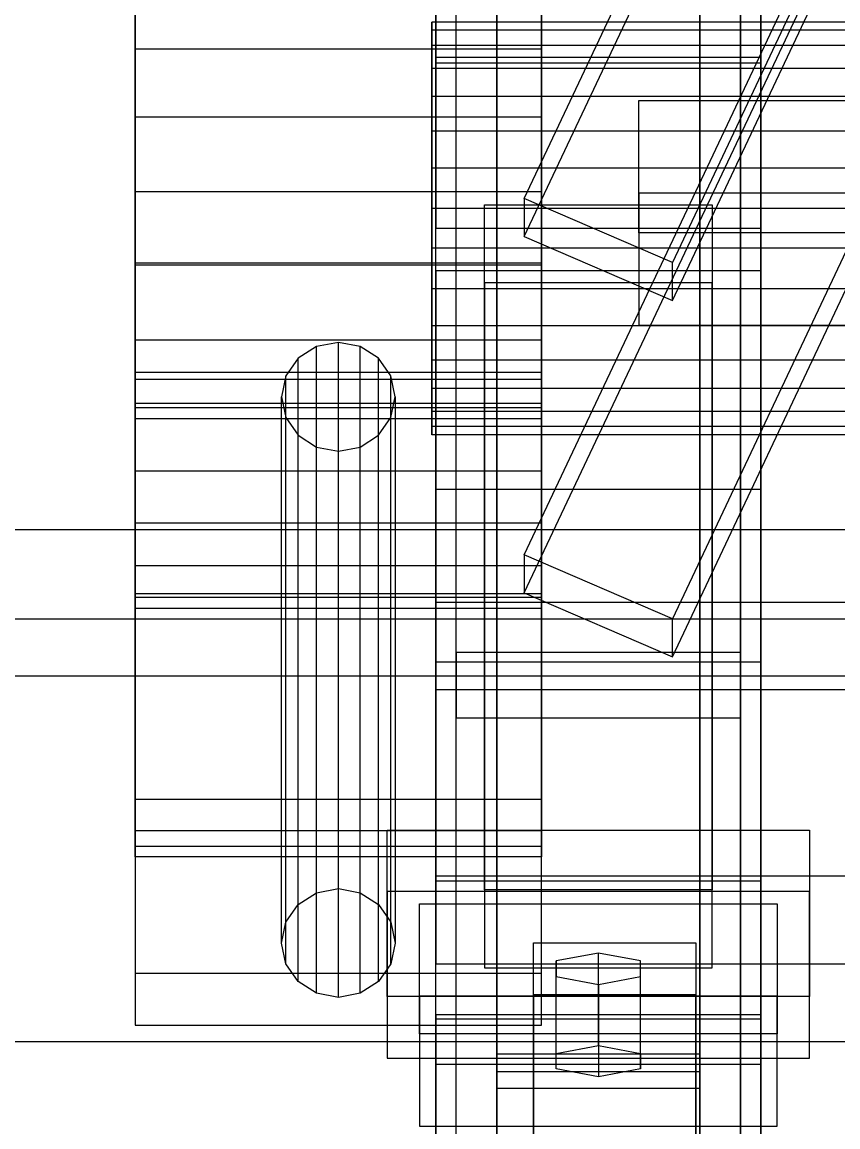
# Model space of a CAD drawing. Header units: millimetres. Extents: x -191664 to 191490, y -197311 to 10263.
# Drawn here: x -500.9 to -400.5, y -28915.5 to -28779.6 of the extents above; entities that cross this region are included whole.
import ezdxf

# ---------------------------------------------------------------- set-up
doc = ezdxf.new("R2010")
doc.units = ezdxf.units.MM
for name, color, linetype, lineweight in [('COTAS_USUARIO', 1, 'Continuous', 0), ('frontal_C01', 7, 'Continuous', 0), ('frontal_C02', 7, 'Continuous', 0), ('frontal_C03', 7, 'Continuous', 0), ('frontal_secador', 7, 'Continuous', 0), ('frontal_tolva', 7, 'Continuous', 0)]:
    doc.layers.add(name, color=color, linetype=linetype, lineweight=lineweight)
doc.dimstyles.new('PLANTA_100', dxfattribs={"dimtxt": 250, "dimasz": 150, "dimexe": 150, "dimexo": 80, "dimgap": 100, "dimtad": 1, "dimtih": 1, "dimtoh": 1, "dimdec": 1, "dimdsep": 46, "dimcen": 0.09, "dimclrd": 1, "dimclre": 1, "dimclrt": 1, "dimadec": 0, "dimazin": 0, "dimtfac": 1, "dimtdec": 4, "dimtofl": 0, "dimtmove": 0, "dimatfit": 3, "dimfxl": 1, "dimtolj": 1, "dimtzin": 0, "dimarcsym": 0})

# ---------------------------------------------------------------- blocks, each defined once
blk = doc.blocks.new('*D109')
at = {"layer": 'COTAS_USUARIO', "color": 1, "lineweight": -2, "transparency": 16777216}
for p, q in [((-80, -28700), (-1350, -28700)), ((-1200, -31850), (-1200, -28850)), ((-80, -32000), (-1350, -32000))]:
    blk.add_line(p, q, dxfattribs=at)
at = {"layer": 'COTAS_USUARIO', "color": 1, "transparency": 16777216}
for points in [[(-1225, -28850), (-1175, -28850), (-1200, -28700)], [(-1225, -31850), (-1175, -31850), (-1200, -32000)]]:
    blk.add_solid(points, dxfattribs=at)
at = {"layer": 'Defpoints', "color": 0, "transparency": 16777216}
for p in [(-1200, -28700), (0, -28700), (0, -32000)]:
    blk.add_point(p, dxfattribs=at)
blk = doc.blocks.new('*D111')
at = {"layer": 'COTAS_USUARIO', "color": 1, "lineweight": -2, "transparency": 16777216}
for p, q in [((-80, -27700), (-1350, -27700)), ((-1200, -31850), (-1200, -27850)), ((-80, -32000), (-1350, -32000))]:
    blk.add_line(p, q, dxfattribs=at)
at = {"layer": 'COTAS_USUARIO', "color": 1, "transparency": 16777216}
for points in [[(-1225, -27850), (-1175, -27850), (-1200, -27700)], [(-1225, -31850), (-1175, -31850), (-1200, -32000)]]:
    blk.add_solid(points, dxfattribs=at)
at = {"layer": 'Defpoints', "color": 0, "transparency": 16777216}
for p in [(-1200, -27700), (0, -27700), (0, -32000)]:
    blk.add_point(p, dxfattribs=at)

msp = doc.modelspace()

# ---------------------------------------------------------------- linework, layer by layer
at = {"layer": 'frontal_C01', "color": 139, "true_color": 0x354b57}
for p, q in [((-447.5, -28926.7), (-447.5, -28651.96)), ((-412.5, -28651.96), (-412.5, -28926.7)), ((-447.5, -28936.3), (-447.5, -28661.57)), ((-412.5, -28936.3), (-412.5, -28661.57)), ((-450, -28784.57), (-450, -28675.71)), ((-410, -28784.57), (-410, -28675.71)), ((-450, -28736.52), (-450, -28783.89)), ((-450, -28907.81), (-450, -28736.52)), ((-410, -28783.89), (-410, -28736.52)), ((-410, -28736.52), (-410, -28907.81)), ((-450, -28746.68), (-450, -28784.57)), ((-450, -29130.89), (-450, -28746.68)), ((-410, -28784.57), (-410, -28746.68)), ((-410, -28746.68), (-410, -29130.89)), ((-442.5, -28751.69), (-442.5, -28917.57)), ((-417.5, -28917.57), (-417.5, -28751.69)), ((-442.5, -29411.88), (-442.5, -28752.94)), ((-417.5, -28752.94), (-417.5, -29411.88)), ((-447.5, -29035.55), (-447.5, -28760.82)), ((-412.5, -28760.82), (-412.5, -29035.55)), ((-447.5, -29045.16), (-447.5, -28770.43)), ((-412.5, -29045.16), (-412.5, -28770.43)), ((-442.5, -29437.25), (-442.5, -28778.31)), ((-417.5, -29437.25), (-417.5, -28778.31)), ((-442.5, -28779.55), (-442.5, -28945.43)), ((-417.5, -28779.55), (-417.5, -28945.43)), ((-450, -28783.89), (-410, -28783.89)), ((-450, -28955.18), (-450, -28783.89)), ((-410, -28955.18), (-410, -28783.89)), ((-450, -28784.57), (-410, -28784.57)), ((-450, -29168.78), (-450, -28784.57)), ((-410, -29168.78), (-410, -28784.57)), ((-425, -28805.49), (-425, -28789.22)), ((-425, -28789.22), (425, -28789.22)), ((-425, -28800.59), (-425, -28789.22)), ((425, -28800.59), (-425, -28800.59)), ((-425, -28800.59), (-425, -28816.85)), ((-444, -28811.63), (-444, -28802.02)), ((-444, -28802.02), (-416, -28802.02)), ((-444, -28886.31), (-444, -28802.02)), ((-416, -28802.02), (-416, -28811.63)), ((-416, -28802.02), (-416, -28886.31)), ((425, -28805.49), (-425, -28805.49)), ((-425, -28805.49), (-425, -28816.85)), ((-416, -28811.63), (-444, -28811.63)), ((-444, -28811.63), (-444, -28895.92)), ((-416, -28895.92), (-416, -28811.63)), ((-425, -28816.85), (425, -28816.85)), ((-456, -28899.46), (-456, -28878.97)), ((-456, -28878.97), (-404, -28878.97)), ((-456, -28886.55), (-456, -28878.97)), ((-404, -28878.97), (-404, -28899.46)), ((-404, -28878.97), (-404, -28886.55)), ((-416, -28886.31), (-444, -28886.31)), ((-444, -28886.31), (-444, -28895.92)), ((-416, -28895.92), (-416, -28886.31)), ((-404, -28886.55), (-456, -28886.55)), ((-456, -28886.55), (-456, -28907.04)), ((-404, -28907.04), (-404, -28886.55)), ((-452, -28904.05), (-452, -28888.04)), ((-452, -28888.04), (-408, -28888.04)), ((-452, -28899.41), (-452, -28888.04)), ((-408, -28888.04), (-408, -28904.05)), ((-408, -28888.04), (-408, -28899.41)), ((-438, -28899.25), (-438, -28892.84)), ((-438, -28892.84), (-418, -28892.84)), ((-438, -29029.45), (-438, -28892.84)), ((-418, -28892.84), (-418, -28899.25)), ((-418, -28892.84), (-418, -29029.45)), ((-444, -28895.92), (-416, -28895.92)), ((-404, -28899.46), (-456, -28899.46)), ((-456, -28899.46), (-456, -28907.04)), ((-408, -28899.41), (-452, -28899.41)), ((-452, -28899.41), (-452, -28915.42)), ((-418, -28899.25), (-438, -28899.25)), ((-438, -28899.25), (-438, -29035.85)), ((-418, -29035.85), (-418, -28899.25)), ((-408, -28915.42), (-408, -28899.41)), ((-404, -28907.04), (-404, -28899.46)), ((-408, -28904.05), (-452, -28904.05)), ((-452, -28904.05), (-452, -28915.42)), ((-408, -28915.42), (-408, -28904.05)), ((-456, -28907.04), (-404, -28907.04)), ((-410, -28907.81), (-450, -28907.81)), ((-450, -28907.81), (-450, -28955.18)), ((-450, -29016.67), (-450, -28907.81)), ((-410, -28955.18), (-410, -28907.81)), ((-410, -28907.81), (-410, -29016.67)), ((-452, -28915.42), (-408, -28915.42))]:
    msp.add_line(p, q, dxfattribs=at)
at = {"layer": 'frontal_C01', "color": 9, "true_color": 0xbdc8cc}
for p, q in [((-430, -28894.12), (-435.2, -28895.08)), ((-424.8, -28895.08), (-430, -28894.12)), ((-430, -28905.49), (-430, -28894.12)), ((-435.2, -28895.08), (-435.2, -28897)), ((-435.2, -28906.45), (-435.2, -28895.08)), ((-424.8, -28897), (-424.8, -28895.08)), ((-424.8, -28906.45), (-424.8, -28895.08)), ((-435.2, -28897), (-430, -28897.96)), ((-435.2, -28908.37), (-435.2, -28897)), ((-430, -28897.96), (-424.8, -28897)), ((-424.8, -28908.37), (-424.8, -28897)), ((-430, -28897.96), (-430, -28909.33)), ((-435.2, -28906.45), (-430, -28905.49)), ((-430, -28905.49), (-424.8, -28906.45)), ((-435.2, -28908.37), (-435.2, -28906.45)), ((-424.8, -28906.45), (-424.8, -28908.37)), ((-430, -28909.33), (-435.2, -28908.37)), ((-424.8, -28908.37), (-430, -28909.33))]:
    msp.add_line(p, q, dxfattribs=at)
at = {"layer": 'frontal_C02', "color": 139, "true_color": 0x354b57}
for p, q in [((-439.11, -28801.27), (-299.11, -28504.8)), ((-439.11, -28805.94), (-299.11, -28509.48)), ((-280.89, -28512.67), (-420.89, -28809.14)), ((-420.89, -28813.81), (-280.89, -28517.35)), ((-439.11, -28845.11), (-299.11, -28548.64)), ((-439.11, -28849.78), (-299.11, -28553.32)), ((-280.89, -28556.51), (-420.89, -28852.98)), ((-420.89, -28857.65), (-280.89, -28561.19)), ((-450, -28766.68), (-450, -28804.93)), ((-450, -28923.04), (-450, -28766.68)), ((-410, -28804.93), (-410, -28766.68)), ((-410, -28766.68), (-410, -28923.04)), ((-420.89, -28809.14), (-439.11, -28801.27)), ((-439.11, -28801.27), (-439.11, -28805.94)), ((-450, -28804.93), (-410, -28804.93)), ((-450, -28961.29), (-450, -28804.93)), ((-410, -28961.29), (-410, -28804.93)), ((-439.11, -28805.94), (-420.89, -28813.81)), ((-420.89, -28813.81), (-420.89, -28809.14)), ((-487, -28875.23), (-487, -28822.63)), ((-487, -28822.63), (-437, -28822.63)), ((-487, -28828.36), (-487, -28822.63)), ((-437, -28822.63), (-437, -28875.23)), ((-437, -28822.63), (-437, -28828.36)), ((-437, -28828.36), (-487, -28828.36)), ((-487, -28828.36), (-487, -28880.97)), ((-437, -28880.97), (-437, -28828.36)), ((-420.89, -28852.98), (-439.11, -28845.11)), ((-439.11, -28845.11), (-439.11, -28849.78)), ((-439.11, -28849.78), (-420.89, -28857.65)), ((-420.89, -28857.65), (-420.89, -28852.98)), ((-437, -28875.23), (-487, -28875.23)), ((-487, -28875.23), (-487, -28880.97)), ((-437, -28880.97), (-437, -28875.23)), ((-487, -28880.97), (-437, -28880.97))]:
    msp.add_line(p, q, dxfattribs=at)
at = {"layer": 'frontal_C02', "color": 147, "true_color": 0x24748b}
for p, q in [((-487, -28768.67), (-487, -28782.87)), ((-437, -28782.87), (-437, -28768.67)), ((-487, -28791.2), (-487, -28775.05)), ((-437, -28775.05), (-437, -28791.2)), ((-487, -28782.87), (-487, -28800.43)), ((-437, -28782.87), (-487, -28782.87)), ((-437, -28800.43), (-437, -28782.87)), ((-487, -28809.45), (-487, -28791.2)), ((-487, -28791.2), (-437, -28791.2)), ((-437, -28791.2), (-437, -28809.45)), ((-487, -28800.43), (-487, -28818.68)), ((-437, -28800.43), (-487, -28800.43)), ((-437, -28818.68), (-437, -28800.43)), ((-487, -28827.01), (-487, -28809.45)), ((-437, -28809.45), (-487, -28809.45)), ((-437, -28809.45), (-437, -28827.01)), ((-487, -28818.68), (-487, -28834.83)), ((-437, -28818.68), (-487, -28818.68)), ((-437, -28834.83), (-437, -28818.68)), ((-487, -28841.21), (-487, -28827.01)), ((-437, -28827.01), (-487, -28827.01)), ((-437, -28827.01), (-437, -28841.21)), ((-487, -28834.83), (-487, -28846.44)), ((-437, -28834.83), (-487, -28834.83)), ((-437, -28846.44), (-437, -28834.83)), ((-487, -28849.89), (-487, -28841.21)), ((-437, -28841.21), (-487, -28841.21)), ((-437, -28841.21), (-437, -28849.89)), ((-487, -28846.44), (-487, -28851.72)), ((-437, -28846.44), (-487, -28846.44)), ((-437, -28851.72), (-437, -28846.44)), ((-487, -28851.72), (-487, -28849.89)), ((-437, -28849.89), (-487, -28849.89)), ((-437, -28849.89), (-437, -28851.72)), ((-437, -28851.72), (-487, -28851.72))]:
    msp.add_line(p, q, dxfattribs=at)
at = {"layer": 'frontal_C02', "color": 9, "true_color": 0xb8c2c5}
for p, q in [((-450.5, -28782.43), (-450.5, -28779.56)), ((-450.5, -28779.56), (-450.5, -28780.55)), ((-342.5, -28779.56), (-450.5, -28779.56)), ((-450.5, -28780.55), (-450.5, -28785.26)), ((-342.5, -28780.55), (-450.5, -28780.55)), ((-450.5, -28788.72), (-450.5, -28782.43)), ((-342.5, -28782.43), (-450.5, -28782.43)), ((-450.5, -28785.26), (-450.5, -28792.97)), ((-342.5, -28785.26), (-450.5, -28785.26)), ((-450.5, -28797.49), (-450.5, -28788.72)), ((-342.5, -28788.72), (-450.5, -28788.72)), ((-450.5, -28792.97), (-450.5, -28802.49)), ((-342.5, -28792.97), (-450.5, -28792.97)), ((-450.5, -28807.39), (-450.5, -28797.49)), ((-450.5, -28797.49), (-342.5, -28797.49)), ((-450.5, -28802.49), (-450.5, -28812.39)), ((-342.5, -28802.49), (-450.5, -28802.49)), ((-450.5, -28816.91), (-450.5, -28807.39)), ((-342.5, -28807.39), (-450.5, -28807.39)), ((-450.5, -28812.39), (-450.5, -28821.16)), ((-342.5, -28812.39), (-450.5, -28812.39)), ((-450.5, -28824.62), (-450.5, -28816.91)), ((-342.5, -28816.91), (-450.5, -28816.91)), ((-464.68, -28819.47), (-466.95, -28820.92)), ((-462, -28818.96), (-464.68, -28819.47)), ((-464.68, -28886.69), (-464.68, -28819.47)), ((-459.32, -28819.47), (-462, -28818.96)), ((-462, -28886.18), (-462, -28818.96)), ((-457.05, -28820.92), (-459.32, -28819.47)), ((-459.32, -28886.69), (-459.32, -28819.47)), ((-466.95, -28820.92), (-468.47, -28823.1)), ((-466.95, -28888.14), (-466.95, -28820.92)), ((-455.53, -28823.1), (-457.05, -28820.92)), ((-457.05, -28888.14), (-457.05, -28820.92)), ((-450.5, -28821.16), (-450.5, -28827.45)), ((-342.5, -28821.16), (-450.5, -28821.16)), ((-468.47, -28823.1), (-469, -28825.66)), ((-468.47, -28890.32), (-468.47, -28823.1)), ((-455, -28825.66), (-455.53, -28823.1)), ((-455.53, -28890.32), (-455.53, -28823.1)), ((-450.5, -28829.33), (-450.5, -28824.62)), ((-342.5, -28824.62), (-450.5, -28824.62)), ((-469, -28825.66), (-468.47, -28828.22)), ((-469, -28892.88), (-469, -28825.66)), ((-455.53, -28828.22), (-455, -28825.66)), ((-455, -28825.66), (-455, -28892.88)), ((-450.5, -28827.45), (-450.5, -28830.32)), ((-342.5, -28827.45), (-450.5, -28827.45)), ((-468.47, -28828.22), (-466.95, -28830.39)), ((-468.47, -28895.44), (-468.47, -28828.22)), ((-457.05, -28830.39), (-455.53, -28828.22)), ((-455.53, -28895.44), (-455.53, -28828.22)), ((-450.5, -28830.32), (-450.5, -28829.33)), ((-342.5, -28829.33), (-450.5, -28829.33)), ((-466.95, -28830.39), (-464.68, -28831.84)), ((-466.95, -28897.61), (-466.95, -28830.39)), ((-459.32, -28831.84), (-457.05, -28830.39)), ((-457.05, -28897.61), (-457.05, -28830.39)), ((-342.5, -28830.32), (-450.5, -28830.32)), ((-464.68, -28831.84), (-462, -28832.35)), ((-464.68, -28899.06), (-464.68, -28831.84)), ((-462, -28832.35), (-459.32, -28831.84)), ((-459.32, -28899.06), (-459.32, -28831.84)), ((-462, -28899.57), (-462, -28832.35)), ((-464.68, -28886.69), (-462, -28886.18)), ((-462, -28886.18), (-459.32, -28886.69)), ((-466.95, -28888.14), (-464.68, -28886.69)), ((-459.32, -28886.69), (-457.05, -28888.14)), ((-468.47, -28890.32), (-466.95, -28888.14)), ((-457.05, -28888.14), (-455.53, -28890.32)), ((-469, -28892.88), (-468.47, -28890.32)), ((-455.53, -28890.32), (-455, -28892.88)), ((-468.47, -28895.44), (-469, -28892.88)), ((-455, -28892.88), (-455.53, -28895.44)), ((-466.95, -28897.61), (-468.47, -28895.44)), ((-455.53, -28895.44), (-457.05, -28897.61)), ((-464.68, -28899.06), (-466.95, -28897.61)), ((-457.05, -28897.61), (-459.32, -28899.06)), ((-462, -28899.57), (-464.68, -28899.06)), ((-459.32, -28899.06), (-462, -28899.57))]:
    msp.add_line(p, q, dxfattribs=at)
at = {"layer": 'frontal_C02', "color": 43, "true_color": 0xd6b34e}
for p, q in [((-487, -28882.25), (-487, -28809.18)), ((-487, -28809.18), (-437, -28809.18)), ((-487, -28823.53), (-487, -28809.18)), ((-437, -28809.18), (-437, -28882.25)), ((-437, -28809.18), (-437, -28823.53)), ((-437, -28823.53), (-487, -28823.53)), ((-487, -28823.53), (-487, -28896.6)), ((-437, -28896.6), (-437, -28823.53)), ((-437, -28882.25), (-487, -28882.25)), ((-487, -28882.25), (-487, -28896.6)), ((-437, -28896.6), (-437, -28882.25)), ((-487, -28896.6), (-437, -28896.6))]:
    msp.add_line(p, q, dxfattribs=at)
at = {"layer": 'frontal_C02', "color": 145, "true_color": 0x3e8091}
for p, q in [((-487, -28879.06), (-487, -28826.45)), ((-487, -28826.45), (-437, -28826.45)), ((-487, -28850.36), (-487, -28826.45)), ((-437, -28826.45), (-437, -28879.06)), ((-437, -28826.45), (-437, -28850.36)), ((-437, -28850.36), (-487, -28850.36)), ((-487, -28850.36), (-487, -28902.97)), ((-437, -28902.97), (-437, -28850.36)), ((-437, -28879.06), (-487, -28879.06)), ((-487, -28879.06), (-487, -28902.97)), ((-437, -28902.97), (-437, -28879.06)), ((-487, -28902.97), (-437, -28902.97))]:
    msp.add_line(p, q, dxfattribs=at)
at = {"layer": 'frontal_C03', "color": 139, "true_color": 0x354b57}
for p, q in [((-442.5, -28920.75), (-442.5, -28528.68)), ((-417.5, -28528.68), (-417.5, -28920.75)), ((-447.5, -28857.11), (-447.5, -28529.67)), ((-412.5, -28529.67), (-412.5, -28857.11)), ((-447.5, -28865.18), (-447.5, -28537.75)), ((-412.5, -28865.18), (-412.5, -28537.75)), ((-442.5, -28930.81), (-442.5, -28538.74)), ((-417.5, -28930.81), (-417.5, -28538.74)), ((-450, -28902.25), (-450, -28579.08)), ((-410, -28579.08), (-410, -28902.25)), ((-447.5, -28921.74), (-447.5, -28594.3)), ((-412.5, -28594.3), (-412.5, -28921.74)), ((-447.5, -28929.82), (-447.5, -28602.38)), ((-412.5, -28929.82), (-412.5, -28602.38)), ((-450, -28940.77), (-450, -28617.6)), ((-410, -28940.77), (-410, -28617.6)), ((-410, -28810.14), (-450, -28810.14)), ((-450, -28810.14), (-450, -28858.29)), ((-450, -28837.07), (-450, -28810.14)), ((-410, -28858.29), (-410, -28810.14)), ((-410, -28810.14), (-410, -28837.07)), ((-410, -28837.07), (-450, -28837.07)), ((-450, -28837.07), (-450, -28885.22)), ((-450, -28901.7), (-450, -28837.07)), ((-410, -28885.22), (-410, -28837.07)), ((-410, -28837.07), (-410, -28901.7)), ((-450, -28861.72), (-450, -28850.94)), ((-450, -28850.94), (450, -28850.94)), ((-450, -28884.65), (-450, -28850.94)), ((-412.5, -28857.11), (-447.5, -28857.11)), ((-447.5, -28857.11), (-447.5, -28865.18)), ((-412.5, -28865.18), (-412.5, -28857.11)), ((-450, -28858.29), (-410, -28858.29)), ((-450, -28885.22), (-450, -28858.29)), ((-410, -28885.22), (-410, -28858.29)), ((450, -28861.72), (-450, -28861.72)), ((-450, -28861.72), (-450, -28895.42)), ((-447.5, -28865.18), (-412.5, -28865.18)), ((450, -28884.65), (-450, -28884.65)), ((-450, -28884.65), (-450, -28895.42)), ((-450, -28885.22), (-410, -28885.22)), ((-450, -28949.86), (-450, -28885.22)), ((-410, -28949.86), (-410, -28885.22)), ((-450, -28895.42), (450, -28895.42)), ((-410, -28901.7), (-450, -28901.7)), ((-450, -28901.7), (-450, -28949.86)), ((-450, -29224.87), (-450, -28901.7)), ((-410, -28902.25), (-450, -28902.25)), ((-450, -28902.25), (-450, -28940.77)), ((-450, -29225.42), (-450, -28902.25)), ((-410, -28949.86), (-410, -28901.7)), ((-410, -28901.7), (-410, -29224.87)), ((-410, -28940.77), (-410, -28902.25)), ((-410, -28902.25), (-410, -29225.42)), ((-442.5, -28936.51), (-442.5, -28906.51)), ((-442.5, -28906.51), (-417.5, -28906.51)), ((-442.5, -28906.51), (-442.5, -28910.78)), ((-417.5, -28906.51), (-417.5, -28936.51)), ((-417.5, -28910.78), (-417.5, -28906.51)), ((-417.5, -28908.71), (-442.5, -28908.71)), ((-442.5, -28908.71), (-442.5, -28934.31)), ((-442.5, -29559.32), (-442.5, -28908.71)), ((-417.5, -28934.31), (-417.5, -28908.71)), ((-417.5, -28908.71), (-417.5, -29559.32)), ((-417.5, -28910.78), (-442.5, -28910.78)), ((-442.5, -28910.78), (-442.5, -28940.78)), ((-417.5, -28940.78), (-417.5, -28910.78))]:
    msp.add_line(p, q, dxfattribs=at)
at = {"layer": 'frontal_secador', "color": 253, "true_color": 0xa6b3ba}
for p, q in [((-1700, -28860), (1700, -28860)), ((-1300, -28905), (1300, -28905))]:
    msp.add_line(p, q, dxfattribs=at)
at = {"layer": 'frontal_tolva', "color": 156, "true_color": 0x164b78}
for p, q in [((-1821.5, -28842), (1821.5, -28842)), ((-1821.5, -28853), (1821.5, -28853))]:
    msp.add_line(p, q, dxfattribs=at)

# ---------------------------------------------------------------- dimensions: what is measured, and where the dimension line sits
at = {"layer": 'COTAS_USUARIO'}
for p2, picture, middle in [((0, -27700), '*D111', (-1200, -29850)), ((0, -28700), '*D109', (-1200, -30350))]:
    dim = msp.add_aligned_dim(p1=(0, -32000), p2=p2, distance=1200, dimstyle='PLANTA_100', dxfattribs=at)
    dim.commit()
    dim.dimension.update_dxf_attribs({"geometry": picture, "text_midpoint": middle})

doc.saveas('drawing.dxf')
